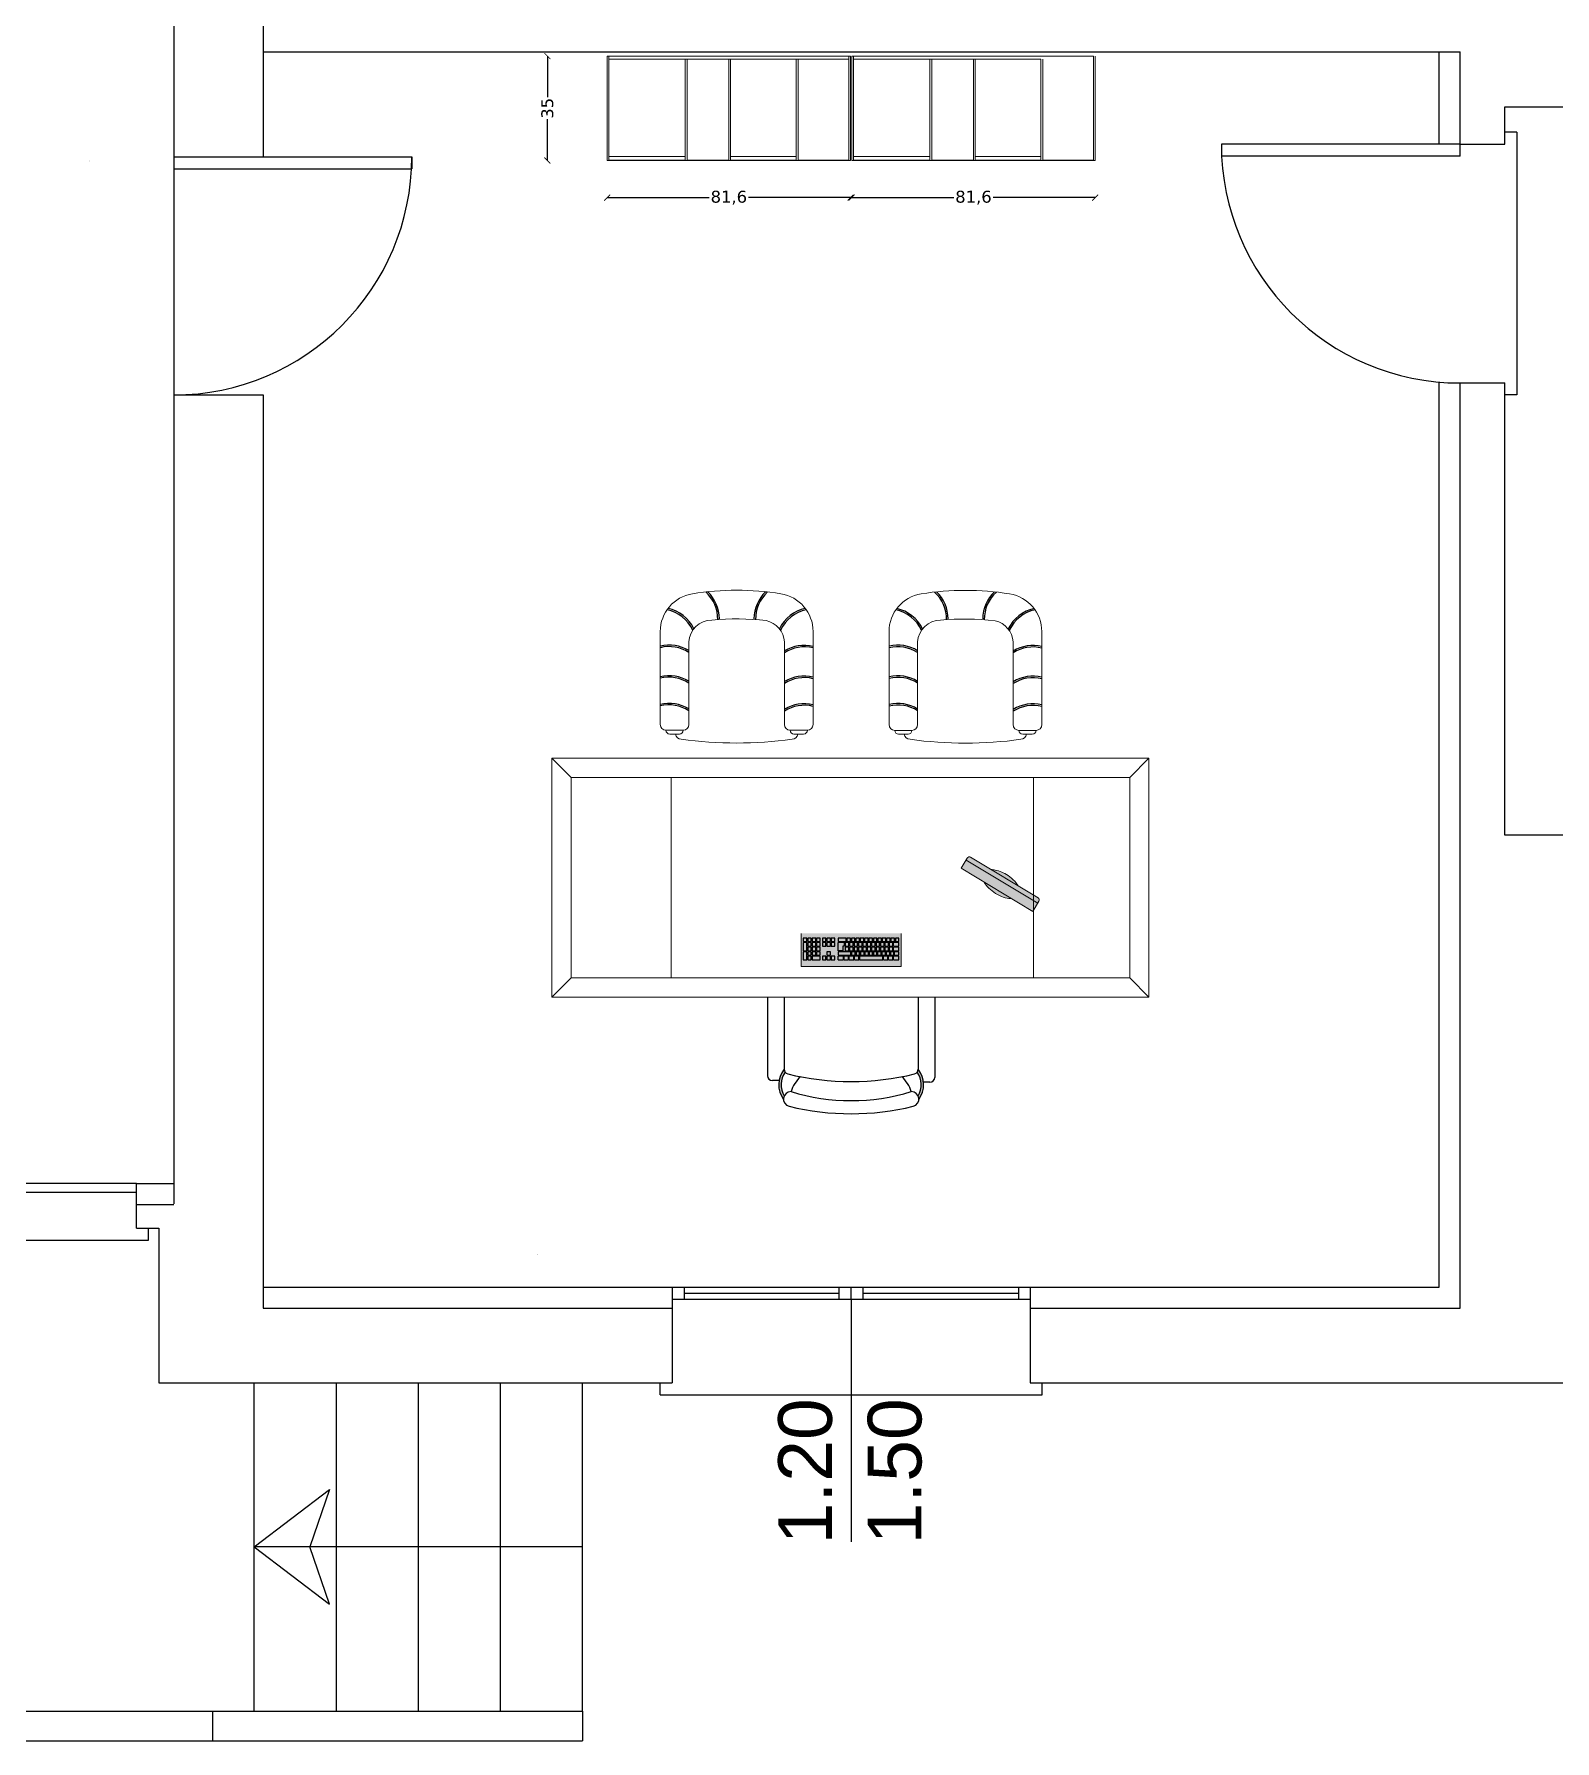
# Model space of a CAD drawing. Header units: centimetres. Extents: x 12341 to 13908, y -2402 to -1040.
# Drawn here: x 12850 to 13360, y -2402 to -1830 of the extents above; entities that cross this region are included whole.
import ezdxf

# ---------------------------------------------------------------- set-up
doc = ezdxf.new("R2010")
doc.units = ezdxf.units.CM
doc.linetypes.add('CONTINUA', pattern=[0])
for name, color, linetype in [('arredi', 2, 'Continuous'), ('linee-bianche', 255, 'Continuous'), ('PROSP', 1, 'Continuous'), ('prosp1', 1, 'Continuous'), ('RETINI', 254, 'Continuous'), ('retino-fuochi', 250, 'Continuous')]:
    doc.layers.add(name, color=color, linetype=linetype)
for name, color, linetype, lineweight in [('Linee-01', 2, 'Continuous', 5), ('Linee-02', 1, 'Continuous', 9), ('Linee-04', 6, 'Continuous', 30), ('Quote', 5, 'Continuous', 5)]:
    doc.layers.add(name, color=color, linetype=linetype, lineweight=lineweight)
doc.styles.get("Standard").update_dxf_attribs({"font": 'verdana.ttf'})
doc.styles.add('stile1', font='arial.ttf')
doc.dimstyles.new('1-25', dxfattribs={"dimtxt": 4, "dimasz": 2, "dimexe": 1.25, "dimexo": 0.625, "dimtad": 0, "dimtxsty": 'Standard', "dimblk": 'ARCHTICK', "dimcen": -2, "dimse1": 1, "dimse2": 1, "dimclrt": 5, "dimadec": 0, "dimazin": 0, "dimtfac": 1, "dimtmove": 0, "dimatfit": 2, "dimfxl": 1, "dimarcsym": 0})
doc.dimstyles.new('INTERNE', dxfattribs={"dimtxt": 0.15, "dimasz": 0.25, "dimexe": 0.1, "dimexo": 0.5, "dimgap": 0.05, "dimtad": 0, "dimrnd": 0.01, "dimzin": 0, "dimdsep": 46, "dimtxsty": 'stile1', "dimblk": 'NONE', "dimcen": 0.09, "dimse1": 1, "dimse2": 1, "dimsd1": 1, "dimsd2": 1, "dimclrd": 1, "dimclrt": 1, "dimadec": 0, "dimazin": 0, "dimtfac": 1, "dimtofl": 0, "dimtmove": 0, "dimatfit": 3, "dimldrblk": 'NONE', "dimfxl": 1, "dimtolj": 1, "dimtzin": 0, "dimarcsym": 0})

# ---------------------------------------------------------------- blocks, each defined once
blk = doc.blocks.new('*D307')
at = {"layer": 'Defpoints', "color": 0, "lineweight": 5, "transparency": 16777216}
for p in [(13308.91, -1835.79), (13328.11, -1835.79), (13328.11, -2256.79)]:
    blk.add_point(p, dxfattribs=at)
at = {"layer": 'Linee-04', "color": 1, "transparency": 16777216, "insert": (13308.91, -2014.11), "char_height": 0.15, "attachment_point": 5, "rotation": 90, "style": 'stile1'}
blk.add_mtext('\\A1;421.00', dxfattribs=at)
blk = doc.blocks.new('_None')
blk = doc.blocks.new('*D284')
at = {"layer": 'Defpoints', "color": 0, "lineweight": 5, "transparency": 16777216}
for p in [(13321.11, -2238.81), (12927.11, -2249.79), (13321.11, -2249.79)]:
    blk.add_point(p, dxfattribs=at)
at = {"layer": 'Linee-04', "color": 1, "transparency": 16777216, "insert": (13019.26, -2238.81), "char_height": 0.15, "attachment_point": 5, "style": 'stile1'}
blk.add_mtext('\\A1;394.00', dxfattribs=at)
blk = doc.blocks.new('*D285')
at = {"layer": 'Defpoints', "color": 0, "lineweight": 5, "transparency": 16777216}
for p in [(12897.11, -1529.79), (12868.77, -2215.04), (12897.11, -2215.04)]:
    blk.add_point(p, dxfattribs=at)
at = {"layer": 'Linee-04', "color": 1, "transparency": 16777216, "insert": (12868.77, -1872.41), "char_height": 0.15, "attachment_point": 5, "rotation": 90, "style": 'stile1'}
blk.add_mtext('\\A1;685.25', dxfattribs=at)
blk = doc.blocks.new('_ArchTick')
at = {"color": 0, "linetype": 'ByBlock', "const_width": 0.15}
blk.add_lwpolyline([(-0.5, -0.5), (0.5, 0.5)], dxfattribs=at)
blk = doc.blocks.new('*D288')
at = {"layer": 'Defpoints', "color": 0, "lineweight": 5, "transparency": 16777216}
for p in [(13042.3, -1837.24), (13022.3, -1872.24), (13042.3, -1872.24)]:
    blk.add_point(p, dxfattribs=at)
at = {"layer": 'Linee-02', "color": 0, "lineweight": -2, "transparency": 16777216}
for p, q in [((13022.3, -1837.24), (13022.3, -1851.03)), ((13022.3, -1872.24), (13022.3, -1858.44))]:
    blk.add_line(p, q, dxfattribs=at)
at = {"layer": 'Linee-02', "color": 0, "lineweight": -2, "transparency": 16777216, "xscale": 2, "yscale": 2, "zscale": 2}
for p, rotation in [((13022.3, -1837.24), 90), ((13022.3, -1872.24), 270)]:
    blk.add_blockref('_ArchTick', p, dxfattribs=dict(at, rotation=rotation))
at = {"layer": 'Linee-02', "color": 5, "lineweight": 5, "transparency": 16777216, "insert": (13022.3, -1854.74), "char_height": 4, "attachment_point": 5, "rotation": 90}
blk.add_mtext('35', dxfattribs=at)
blk = doc.blocks.new('*D289')
at = {"layer": 'Defpoints', "color": 0, "lineweight": 5, "transparency": 16777216}
for p in [(13042.3, -1872.24), (13123.9, -1872.24), (13123.9, -1884.68)]:
    blk.add_point(p, dxfattribs=at)
at = {"layer": 'Linee-02', "color": 0, "lineweight": -2, "transparency": 16777216}
for p, q in [((13042.3, -1884.68), (13076.54, -1884.68)), ((13123.9, -1884.68), (13089.66, -1884.68))]:
    blk.add_line(p, q, dxfattribs=at)
at = {"layer": 'Linee-02', "color": 0, "lineweight": -2, "transparency": 16777216, "xscale": 2, "yscale": 2, "zscale": 2, "rotation": 180}
blk.add_blockref('_ArchTick', (13042.3, -1884.68), dxfattribs=at)
at = {"layer": 'Linee-02', "color": 0, "lineweight": -2, "transparency": 16777216, "xscale": 2, "yscale": 2, "zscale": 2}
blk.add_blockref('_ArchTick', (13123.9, -1884.68), dxfattribs=at)
at = {"layer": 'Linee-02', "color": 5, "lineweight": 5, "transparency": 16777216, "insert": (13083.1, -1884.68), "char_height": 4, "attachment_point": 5}
blk.add_mtext('81,6', dxfattribs=at)
blk = doc.blocks.new('*D290')
at = {"layer": 'Defpoints', "color": 0, "lineweight": 5, "transparency": 16777216}
for p in [(13124.26, -1872.24), (13205.86, -1872.24), (13205.86, -1884.68)]:
    blk.add_point(p, dxfattribs=at)
at = {"layer": 'Linee-02', "color": 0, "lineweight": -2, "transparency": 16777216}
for p, q in [((13124.26, -1884.68), (13158.5, -1884.68)), ((13205.86, -1884.68), (13171.62, -1884.68))]:
    blk.add_line(p, q, dxfattribs=at)
at = {"layer": 'Linee-02', "color": 0, "lineweight": -2, "transparency": 16777216, "xscale": 2, "yscale": 2, "zscale": 2, "rotation": 180}
blk.add_blockref('_ArchTick', (13124.26, -1884.68), dxfattribs=at)
at = {"layer": 'Linee-02', "color": 0, "lineweight": -2, "transparency": 16777216, "xscale": 2, "yscale": 2, "zscale": 2}
blk.add_blockref('_ArchTick', (13205.86, -1884.68), dxfattribs=at)
at = {"layer": 'Linee-02', "color": 5, "lineweight": 5, "transparency": 16777216, "insert": (13165.06, -1884.68), "char_height": 4, "attachment_point": 5}
blk.add_mtext('81,6', dxfattribs=at)

msp = doc.modelspace()

# ---------------------------------------------------------------- hatches: boundary and pattern name
at = {"layer": 'arredi', "true_color": 0x000000}
h = msp.add_hatch(color=18, dxfattribs=at)
h.paths.add_polyline_path([(13146.542, -2185.691, -0.1131968), (13146.77, -2186.787, 0.347995), (13146.48, -2176.764, -0.155015), (13146.187, -2177.687, -0.3000577)])
h.paths.add_polyline_path([(13101.39, -2186.787, -0.1131968), (13101.618, -2185.691, -0.3000577), (13101.973, -2177.687, -0.155015), (13101.68, -2176.764, 0.347995)])
at = {"layer": 'RETINI'}
h = msp.add_hatch(color=256, dxfattribs=at)
h.paths.add_polyline_path([(13186.714, -2119.328, -0.4142136), (13186.986, -2120.426), (13186.573, -2121.111), (13162.588, -2106.664), (13163.001, -2105.979, -0.4142136), (13164.099, -2105.706)])
edge = h.paths.add_edge_path(flags=17)
edge.add_spline(control_points=[(13170.966, -2109.843), (13171.415, -2109.835), (13171.889, -2109.884), (13173.072, -2110.12), (13173.797, -2110.355), (13175.245, -2110.986), (13175.966, -2111.381), (13177.482, -2112.394), (13178.251, -2113.04), (13179.354, -2114.235), (13179.749, -2114.769), (13180.038, -2115.307)], knot_values=[6.9060356, 6.9060356, 6.9060356, 6.9060356, 7.1732489, 7.1732489, 7.5483982, 7.5483982, 7.9235475, 7.9235475, 8.3901528, 8.3901528, 8.7452506, 8.7452506, 8.7452506, 8.7452506], degree=3, periodic=0)
edge.add_line((13180.038, -2115.307), (13170.966, -2109.843))
edge = h.paths.add_edge_path()
edge.add_spline(control_points=[(13177.742, -2119.527), (13177.671, -2119.529), (13177.599, -2119.529), (13176.761, -2119.517), (13175.921, -2119.348), (13174.196, -2118.76), (13173.312, -2118.339), (13171.649, -2117.318), (13170.869, -2116.719), (13169.551, -2115.441), (13169.011, -2114.764), (13168.632, -2114.065), (13168.623, -2114.047), (13168.613, -2114.029)], knot_values=[3.7568133, 3.7568133, 3.7568133, 3.7568133, 3.7993409, 3.7993409, 4.2493454, 4.2493454, 4.69935, 4.69935, 5.1493545, 5.1493545, 5.5993591, 5.5993591, 5.6113521, 5.6113521, 5.6113521, 5.6113521], degree=3, periodic=0)
edge.add_line((13168.613, -2114.029), (13177.742, -2119.527))
msp.add_hatch(color=256, dxfattribs=at).paths.add_polyline_path([(13107.28, -2131.244), (13107.28, -2142.288), (13140.88, -2142.288), (13140.88, -2131.244)])
at = {"layer": 'retino-fuochi'}
msp.add_hatch(color=256, dxfattribs=at).paths.add_polyline_path([(13162.588, -2106.664), (13160.937, -2109.405), (13184.922, -2123.852), (13186.573, -2121.111)])

# ---------------------------------------------------------------- linework, layer by layer
at = {"layer": 'Linee-01'}
for p, q in [((13023.81, -2072.548), (13030.21, -2078.948)), ((13223.81, -2072.548), (13217.41, -2078.948)), ((13063.81, -2078.948), (13063.81, -2146.148)), ((13185.132, -2078.948), (13185.132, -2146.148)), ((13160.937, -2109.405), (13163.001, -2105.979)), ((13184.922, -2123.852), (13160.937, -2109.405)), ((13186.573, -2121.111), (13162.588, -2106.664)), ((13164.099, -2105.706), (13186.714, -2119.328)), ((13186.986, -2120.426), (13184.922, -2123.852)), ((13107.28, -2131.244), (13107.28, -2142.288)), ((13140.88, -2142.288), (13140.88, -2131.244)), ((13107.28, -2142.288), (13140.88, -2142.288)), ((13030.21, -2146.148), (13023.81, -2152.548)), ((13217.41, -2146.148), (13223.81, -2152.548))]:
    msp.add_line(p, q, dxfattribs=at)
for points in [[(13023.81, -2152.548), (13223.81, -2152.548), (13223.81, -2072.548), (13023.81, -2072.548)], [(13030.21, -2078.948), (13030.21, -2146.148), (13217.41, -2146.148), (13217.41, -2078.948)]]:
    msp.add_lwpolyline(points, close=True, dxfattribs=at)
for centre, start, end in [((13163.686, -2106.392), 58.93798, 148.93798), ((13186.301, -2120.013), 328.93798, 58.93798)]:
    msp.add_arc(centre, 0.8, start, end, dxfattribs=at)
for points, knots in [([(13170.966, -2109.843), (13171.415, -2109.835), (13171.889, -2109.884), (13173.072, -2110.12), (13173.797, -2110.355), (13175.245, -2110.986), (13175.966, -2111.381), (13177.482, -2112.394), (13178.251, -2113.04), (13179.354, -2114.235), (13179.749, -2114.769), (13180.038, -2115.307)], [6.9060356, 6.9060356, 6.9060356, 6.9060356, 7.1732489, 7.1732489, 7.5483982, 7.5483982, 7.9235475, 7.9235475, 8.3901528, 8.3901528, 8.7452506, 8.7452506, 8.7452506, 8.7452506]), ([(13177.742, -2119.527), (13177.671, -2119.529), (13177.599, -2119.529), (13176.761, -2119.517), (13175.921, -2119.348), (13174.196, -2118.76), (13173.312, -2118.339), (13171.649, -2117.318), (13170.869, -2116.719), (13169.551, -2115.441), (13169.011, -2114.764), (13168.632, -2114.065), (13168.623, -2114.047), (13168.613, -2114.029)], [3.7568133, 3.7568133, 3.7568133, 3.7568133, 3.7993409, 3.7993409, 4.2493454, 4.2493454, 4.69935, 4.69935, 5.1493545, 5.1493545, 5.5993591, 5.5993591, 5.6113521, 5.6113521, 5.6113521, 5.6113521])]:
    msp.add_open_spline(points, degree=3, knots=knots, dxfattribs=at)
at = {"layer": 'Linee-02', "lineweight": 5}
for p, q in [((12927.108, -1835.785), (13321.108, -1835.785)), ((13042.301, -1872.235), (13042.301, -1837.235)), ((13042.901, -1837.235), (13042.301, -1837.235)), ((13042.901, -1837.235), (13123.301, -1837.235)), ((13042.901, -1872.235), (13042.901, -1837.235)), ((13042.901, -1838.235), (13068.501, -1838.235)), ((13068.501, -1838.235), (13068.501, -1872.235)), ((13068.501, -1838.235), (13069.101, -1838.235)), ((13069.101, -1838.235), (13083.101, -1838.235)), ((13069.101, -1838.235), (13069.101, -1872.235)), ((13083.101, -1838.235), (13083.101, -1872.235)), ((13083.101, -1838.235), (13083.701, -1838.235)), ((13083.701, -1838.235), (13105.701, -1838.235)), ((13083.701, -1838.235), (13083.701, -1872.235)), ((13105.701, -1838.235), (13105.701, -1872.235)), ((13105.701, -1838.235), (13106.301, -1838.235)), ((13106.301, -1838.235), (13123.301, -1838.235)), ((13106.301, -1838.235), (13106.301, -1872.235)), ((13123.301, -1837.235), (13123.901, -1837.235)), ((13123.301, -1872.235), (13123.301, -1837.235)), ((13123.901, -1872.235), (13123.901, -1837.235)), ((13124.263, -1872.235), (13124.263, -1837.235)), ((13124.863, -1837.235), (13124.263, -1837.235)), ((13124.863, -1837.235), (13205.263, -1837.235)), ((13124.863, -1872.235), (13124.863, -1837.235)), ((13124.863, -1838.235), (13150.463, -1838.235)), ((13150.463, -1838.235), (13150.463, -1872.235)), ((13150.463, -1838.235), (13151.063, -1838.235)), ((13150.819, -1838.235), (13151.419, -1838.235)), ((13151.063, -1838.235), (13165.063, -1838.235)), ((13151.063, -1838.235), (13151.063, -1872.235)), ((13151.419, -1838.235), (13168.419, -1838.235)), ((13165.063, -1838.235), (13165.063, -1872.235)), ((13165.063, -1838.235), (13165.663, -1838.235)), ((13165.663, -1838.235), (13187.663, -1838.235)), ((13165.663, -1838.235), (13165.663, -1872.235)), ((13168.419, -1837.235), (13169.019, -1837.235)), ((13187.663, -1838.235), (13187.663, -1872.235)), ((13188.263, -1838.235), (13188.263, -1872.235)), ((13205.263, -1872.235), (13205.263, -1837.235)), ((13205.863, -1872.235), (13205.863, -1837.235)), ((13042.301, -1872.235), (13042.901, -1872.235)), ((13042.901, -1870.935), (13068.501, -1870.935)), ((13042.901, -1872.135), (13068.501, -1872.135)), ((13042.901, -1872.235), (13068.501, -1872.235)), ((13068.501, -1872.235), (13069.101, -1872.235)), ((13069.101, -1872.135), (13083.101, -1872.135)), ((13069.101, -1872.235), (13083.101, -1872.235)), ((13083.101, -1872.235), (13083.701, -1872.235)), ((13083.701, -1870.935), (13105.701, -1870.935)), ((13083.701, -1872.135), (13105.701, -1872.135)), ((13083.701, -1872.235), (13105.701, -1872.235)), ((13105.701, -1872.235), (13106.301, -1872.235)), ((13106.301, -1872.135), (13123.301, -1872.135)), ((13106.301, -1872.235), (13123.301, -1872.235)), ((13123.301, -1872.235), (13123.901, -1872.235)), ((13124.263, -1872.235), (13124.863, -1872.235)), ((13124.863, -1870.935), (13150.463, -1870.935)), ((13124.863, -1872.135), (13150.463, -1872.135)), ((13124.863, -1872.235), (13150.463, -1872.235)), ((13150.463, -1872.235), (13151.063, -1872.235)), ((13151.063, -1872.135), (13165.063, -1872.135)), ((13151.063, -1872.235), (13165.063, -1872.235)), ((13165.063, -1872.235), (13165.663, -1872.235)), ((13165.663, -1870.935), (13187.663, -1870.935)), ((13165.663, -1872.135), (13187.663, -1872.135)), ((13165.663, -1872.235), (13187.663, -1872.235)), ((13187.663, -1872.235), (13188.263, -1872.235)), ((13188.263, -1872.135), (13205.263, -1872.135)), ((13188.263, -1872.235), (13205.263, -1872.235)), ((13205.263, -1872.235), (13205.863, -1872.235))]:
    msp.add_line(p, q, dxfattribs=at)
at = {"layer": 'Linee-02'}
for p, q in [((13060.118, -2030.057), (13060.118, -2061.235)), ((13111.318, -2061.235), (13111.318, -2030.057)), ((13136.761, -2030.088), (13136.761, -2061.266)), ((13187.961, -2061.266), (13187.961, -2030.088)), ((13069.718, -2033.519), (13069.718, -2061.235)), ((13101.718, -2061.235), (13101.718, -2033.519)), ((13146.361, -2033.55), (13146.361, -2061.266)), ((13178.361, -2061.266), (13178.361, -2033.55)), ((13067.798, -2063.155), (13062.038, -2063.155)), ((13062.038, -2063.155), (13062.038, -2063.155)), ((13066.518, -2064.435), (13063.318, -2064.435)), ((13067.798, -2063.155), (13067.798, -2063.155)), ((13103.638, -2063.155), (13109.398, -2063.155)), ((13103.638, -2063.155), (13103.638, -2063.155)), ((13104.918, -2064.435), (13108.118, -2064.435)), ((13109.398, -2063.155), (13109.398, -2063.155)), ((13144.441, -2063.186), (13138.681, -2063.186)), ((13138.681, -2063.186), (13138.681, -2063.186)), ((13143.161, -2064.466), (13139.961, -2064.466)), ((13144.441, -2063.186), (13144.441, -2063.186)), ((13180.281, -2063.186), (13186.041, -2063.186)), ((13180.281, -2063.186), (13180.281, -2063.186)), ((13181.561, -2064.466), (13184.761, -2064.466)), ((13186.041, -2063.186), (13186.041, -2063.186))]:
    msp.add_line(p, q, dxfattribs=at)
for centre, radius, start, end in [((13072.918, -2030.057), 12.8, 99.09789, 180), ((13085.718, -2109.989), 93.75, 80.90211, 99.09789), ((13098.518, -2030.057), 12.8, 0, 80.90211), ((13149.561, -2030.088), 12.8, 99.09789, 180), ((13162.361, -2110.02), 93.75, 80.90211, 99.09789), ((13175.161, -2030.088), 12.8, 0, 80.90211), ((13077.335, -2033.872), 7.625, 89.82884, 177.34416), ((13085.674, -2110.74), 84.902, 83.25201, 95.62123), ((13093.924, -2034.045), 7.812, 3.86688, 77.23555), ((13153.978, -2033.903), 7.625, 89.82884, 177.34416), ((13162.317, -2110.772), 84.902, 83.25201, 95.62123), ((13170.567, -2034.077), 7.812, 3.86688, 77.23555), ((13062.038, -2061.235), 1.92, 180, 270), ((13063.318, -2063.155), 1.28, 180, 270), ((13067.158, -2064.239), 1.92, 185.86474, 270), ((13066.518, -2063.155), 1.28, 270, 0), ((13067.798, -2061.235), 1.92, 270, 0), ((13103.638, -2061.235), 1.92, 180, 270), ((13104.918, -2063.155), 1.28, 180, 270), ((13104.278, -2064.239), 1.92, 270, 354.13526), ((13108.118, -2063.155), 1.28, 270, 0), ((13109.398, -2061.235), 1.92, 270, 0), ((13138.681, -2061.266), 1.92, 180, 270), ((13139.961, -2063.186), 1.28, 180, 270), ((13143.801, -2064.27), 1.92, 185.86474, 270), ((13143.161, -2063.186), 1.28, 270, 0), ((13144.441, -2061.266), 1.92, 270, 0), ((13180.281, -2061.266), 1.92, 180, 270), ((13181.561, -2063.186), 1.28, 180, 270), ((13180.921, -2064.27), 1.92, 270, 354.13526), ((13184.761, -2063.186), 1.28, 270, 0), ((13186.041, -2061.266), 1.92, 270, 0), ((13085.718, -1932.239), 135.2, 262.10963, 277.89037), ((13162.361, -1932.27), 135.2, 262.10963, 277.89037)]:
    msp.add_arc(centre, radius, start, end, dxfattribs=at)
at = {"layer": 'Linee-04'}
for p, q in [((12897.108, -1628.785), (12897.108, -1871.037)), ((12927.108, -1628.785), (12927.108, -1871.037)), ((12927.108, -1835.785), (13328.108, -1835.785)), ((13321.108, -1866.785), (13321.108, -1835.785)), ((13328.108, -1866.785), (13328.108, -1835.785)), ((13343.108, -1866.785), (13343.108, -1854.285)), ((13343.108, -1854.285), (13365.108, -1854.285)), ((13328.108, -1866.785), (13343.108, -1866.785)), ((12897.108, -1871.037), (12927.108, -1871.037)), ((13321.108, -2249.785), (13321.108, -1946.785)), ((13328.108, -2256.785), (13328.108, -1946.785)), ((13328.108, -1946.785), (13343.108, -1946.785)), ((13343.108, -2098.285), (13343.108, -1946.785)), ((12897.108, -1950.785), (12897.108, -2221.785)), ((12897.108, -1950.785), (12927.108, -1950.785)), ((12927.108, -1950.785), (12927.108, -2256.785)), ((13698.108, -2098.285), (13343.108, -2098.285)), ((12884.608, -2215.037), (12897.108, -2215.037)), ((12884.608, -2230.037), (12884.608, -2215.037)), ((12884.608, -2222.037), (12897.108, -2222.037)), ((12884.608, -2230.037), (12892.108, -2230.037)), ((12892.108, -2230.037), (12892.108, -2281.785)), ((12927.108, -2249.785), (13064.108, -2249.785)), ((13064.108, -2249.785), (13064.108, -2281.785)), ((13184.108, -2249.785), (13321.108, -2249.785)), ((13184.108, -2249.785), (13184.108, -2281.785)), ((12927.108, -2256.785), (13064.108, -2256.785)), ((13184.108, -2256.785), (13328.108, -2256.785)), ((12892.108, -2281.785), (13064.108, -2281.785)), ((13184.108, -2281.785), (13374.108, -2281.785))]:
    msp.add_line(p, q, dxfattribs=at)
at = {"layer": 'linee-bianche'}
for p, q in [((13096.08, -2152.548), (13096.08, -2178.93)), ((13101.68, -2152.548), (13101.68, -2176.764)), ((13146.48, -2152.548), (13146.48, -2176.764)), ((13152.08, -2152.548), (13152.08, -2179.465)), ((13099.874, -2180.53), (13097.68, -2180.53)), ((13150.48, -2181.065), (13148.298, -2181.065))]:
    msp.add_line(p, q, dxfattribs=at)
for centre, radius, start, end in [((13107.864, -2181.958), 8.076, 139.96917, 217.18813), ((13107.864, -2181.958), 7.276, 144.05431, 210.86342), ((13103.28, -2176.764), 1.6, 180, 253.0355), ((13124.08, -2091.793), 89.077, 256.18741, 283.81259), ((13144.88, -2176.764), 1.6, 286.9645, 0), ((13140.296, -2181.958), 7.276, 329.13658, 35.94569), ((13140.296, -2181.958), 8.076, 322.81187, 40.03083), ((13097.68, -2178.93), 1.6, 180, 270), ((13103.894, -2186.736), 2.504, 89.31876, 255.68265), ((13115.04, -2187.79), 11.672, 132.87646, 162.25067), ((13124.08, -2118.592), 68.665, 252.92972, 287.07028), ((13133.12, -2187.79), 11.672, 17.74933, 47.12354), ((13144.266, -2186.736), 2.504, 284.31735, 90.68124), ((13150.48, -2179.465), 1.6, 270, 0), ((13124.08, -2103.153), 88.49, 256.40161, 283.59839)]:
    msp.add_arc(centre, radius, start, end, dxfattribs=at)
at = {"layer": 'PROSP'}
for p, q in [((13347.108, -1862.785), (13343.108, -1862.785)), ((13347.108, -1862.785), (13347.108, -1950.785)), ((13328.108, -1866.785), (13248.108, -1866.785)), ((13248.108, -1866.785), (13248.108, -1870.785)), ((13328.108, -1870.785), (13328.108, -1866.785)), ((12897.108, -1871.037), (12976.856, -1871.037)), ((12897.108, -1871.037), (12897.108, -1950.785)), ((12897.108, -1875.037), (12976.856, -1875.037)), ((12976.856, -1871.037), (12976.856, -1875.037)), ((13328.108, -1870.785), (13248.108, -1870.785)), ((13347.108, -1950.785), (13343.108, -1950.785)), ((12888.608, -2234.037), (12888.608, -2230.037)), ((13064.108, -2249.785), (13184.108, -2249.785)), ((13068.108, -2249.785), (13068.108, -2253.785)), ((13068.108, -2251.785), (13120.108, -2251.785)), ((13120.108, -2253.785), (13120.108, -2249.785)), ((13124.108, -2253.785), (13124.108, -2249.785)), ((13128.108, -2253.785), (13128.108, -2249.785)), ((13128.108, -2251.785), (13180.108, -2251.785)), ((13180.108, -2249.785), (13180.108, -2253.785)), ((13064.108, -2253.785), (13184.108, -2253.785)), ((13060.108, -2285.785), (13060.108, -2281.785)), ((13188.108, -2285.785), (13188.108, -2281.785)), ((13060.108, -2285.785), (13188.108, -2285.785))]:
    msp.add_line(p, q, dxfattribs=at)
for centre, radius, start, end in [((13328.108, -1866.785), 80, 180, 270), ((12897.108, -1871.037), 79.749, 270, 0)]:
    msp.add_arc(centre, radius, start, end, dxfattribs=at)
at = {"layer": 'prosp1', "linetype": 'CONTINUA', "ltscale": 2}
for p, q in [((12884.608, -2215.037), (12789.608, -2215.037)), ((12884.608, -2218.037), (12789.608, -2218.037)), ((12785.608, -2234.037), (12888.608, -2234.037)), ((13124.108, -2253.785), (13124.108, -2335.105)), ((12924.108, -2391.785), (12924.108, -2281.785)), ((12951.608, -2391.785), (12951.608, -2281.785)), ((12979.108, -2391.785), (12979.108, -2281.785)), ((13006.608, -2391.785), (13006.608, -2281.785)), ((13034.108, -2391.785), (13034.108, -2281.785)), ((12924.108, -2336.785), (12949.291, -2317.597)), ((12949.291, -2317.597), (12942.649, -2336.785)), ((13034.108, -2336.785), (12924.108, -2336.785)), ((12924.108, -2336.785), (12949.291, -2355.974)), ((12949.291, -2355.974), (12942.649, -2336.785)), ((12473.108, -2391.785), (13034.108, -2391.785)), ((12910.108, -2391.785), (12910.108, -2401.785)), ((13034.108, -2391.785), (13034.108, -2401.785)), ((12463.108, -2401.785), (13034.108, -2401.785))]:
    msp.add_line(p, q, dxfattribs=at)
at = {"layer": 'RETINI'}
for centre, radius, start, end in [((13067.227, -2025.862), 12.162, 359.01323, 48.0752), ((13067.133, -2025.949), 12.802, 0.75876, 45.99528), ((13104.303, -2025.949), 12.802, 134.00472, 179.24124), ((13104.209, -2025.862), 12.162, 131.9248, 180.98677), ((13143.87, -2025.894), 12.162, 359.01323, 48.0752), ((13143.776, -2025.981), 12.802, 0.75876, 45.99528), ((13180.947, -2025.981), 12.802, 134.00472, 179.24124), ((13180.853, -2025.894), 12.162, 131.9248, 180.98677), ((13059.955, -2034.702), 12.162, 24.69358, 78.47626), ((13059.908, -2034.821), 12.802, 26.4391, 77.34068), ((13111.528, -2034.821), 12.802, 102.65932, 153.5609), ((13111.481, -2034.702), 12.162, 101.52374, 155.30642), ((13136.598, -2034.733), 12.162, 24.69358, 78.47626), ((13136.551, -2034.852), 12.802, 26.4391, 77.34068), ((13188.171, -2034.852), 12.802, 102.65932, 153.5609), ((13188.125, -2034.733), 12.162, 101.52374, 155.30642), ((13063.068, -2047.413), 12.802, 58.70623, 103.32339), ((13063.068, -2047.285), 12.162, 56.85501, 104.03849), ((13108.368, -2047.502), 12.802, 76.67661, 121.29377), ((13108.368, -2047.374), 12.162, 75.96151, 123.14499), ((13139.712, -2047.444), 12.802, 58.70623, 103.32339), ((13139.712, -2047.316), 12.162, 56.85501, 104.03849), ((13185.011, -2047.533), 12.802, 76.67661, 121.29377), ((13185.011, -2047.405), 12.162, 75.96151, 123.14499), ((13063.068, -2057.669), 12.802, 58.70623, 103.32339), ((13063.068, -2057.541), 12.162, 56.85501, 104.03849), ((13108.368, -2057.795), 12.802, 76.67661, 121.29377), ((13108.368, -2057.667), 12.162, 75.96151, 123.14499), ((13139.712, -2057.7), 12.802, 58.70623, 103.32339), ((13139.712, -2057.572), 12.162, 56.85501, 104.03849), ((13185.011, -2057.826), 12.802, 76.67661, 121.29377), ((13185.011, -2057.698), 12.162, 75.96151, 123.14499), ((13063.068, -2066.937), 12.802, 58.70623, 103.32339), ((13063.068, -2066.809), 12.162, 56.85501, 104.03849), ((13108.368, -2067.07), 12.802, 76.67661, 121.29377), ((13108.368, -2066.942), 12.162, 75.96151, 123.14499), ((13139.712, -2066.969), 12.802, 58.70623, 103.32339), ((13139.712, -2066.841), 12.162, 56.85501, 104.03849), ((13185.011, -2067.101), 12.802, 76.67661, 121.29377), ((13185.011, -2066.973), 12.162, 75.96151, 123.14499)]:
    msp.add_arc(centre, radius, start, end, dxfattribs=at)
at = {"layer": 'retino-fuochi'}
for p, q in [((13109.251, -2132.762), (13108.051, -2132.762)), ((13108.051, -2132.762), (13108.051, -2133.962)), ((13109.251, -2133.962), (13109.251, -2132.762)), ((13110.726, -2132.762), (13109.526, -2132.762)), ((13109.526, -2132.762), (13109.526, -2133.962)), ((13110.726, -2133.962), (13110.726, -2132.762)), ((13112.201, -2132.762), (13111.001, -2132.762)), ((13111.001, -2132.762), (13111.001, -2133.962)), ((13112.201, -2133.962), (13112.201, -2132.762)), ((13113.676, -2132.762), (13112.476, -2132.762)), ((13112.476, -2132.762), (13112.476, -2133.962)), ((13113.676, -2133.962), (13113.676, -2132.762)), ((13115.626, -2132.762), (13114.426, -2132.762)), ((13114.426, -2132.762), (13114.426, -2133.962)), ((13115.626, -2133.962), (13115.626, -2132.762)), ((13117.101, -2132.762), (13115.901, -2132.762)), ((13115.901, -2132.762), (13115.901, -2133.962)), ((13117.101, -2133.962), (13117.101, -2132.762)), ((13118.576, -2132.762), (13117.376, -2132.762)), ((13117.376, -2132.762), (13117.376, -2133.962)), ((13118.576, -2133.962), (13118.576, -2132.762)), ((13122.403, -2132.762), (13119.728, -2132.762)), ((13119.728, -2132.762), (13119.728, -2133.962)), ((13122.403, -2133.962), (13122.403, -2132.762)), ((13123.874, -2132.762), (13122.674, -2132.762)), ((13122.674, -2132.762), (13122.674, -2133.962)), ((13123.874, -2133.962), (13123.874, -2132.762)), ((13125.349, -2132.762), (13124.149, -2132.762)), ((13124.149, -2132.762), (13124.149, -2133.962)), ((13125.349, -2133.962), (13125.349, -2132.762)), ((13126.821, -2132.762), (13125.621, -2132.762)), ((13125.621, -2132.762), (13125.621, -2133.962)), ((13126.821, -2133.962), (13126.821, -2132.762)), ((13128.296, -2132.762), (13127.096, -2132.762)), ((13127.096, -2132.762), (13127.096, -2133.962)), ((13128.296, -2133.962), (13128.296, -2132.762)), ((13129.771, -2132.762), (13128.571, -2132.762)), ((13128.571, -2132.762), (13128.571, -2133.962)), ((13129.771, -2133.962), (13129.771, -2132.762)), ((13131.242, -2132.762), (13130.042, -2132.762)), ((13130.042, -2132.762), (13130.042, -2133.962)), ((13131.242, -2133.962), (13131.242, -2132.762)), ((13132.717, -2132.762), (13131.517, -2132.762)), ((13131.517, -2132.762), (13131.517, -2133.962)), ((13132.717, -2133.962), (13132.717, -2132.762)), ((13134.189, -2132.762), (13132.989, -2132.762)), ((13132.989, -2132.762), (13132.989, -2133.962)), ((13134.189, -2133.962), (13134.189, -2132.762)), ((13135.664, -2132.762), (13134.464, -2132.762)), ((13134.464, -2132.762), (13134.464, -2133.962)), ((13135.664, -2133.962), (13135.664, -2132.762)), ((13137.136, -2132.762), (13135.936, -2132.762)), ((13135.936, -2132.762), (13135.936, -2133.962)), ((13137.136, -2133.962), (13137.136, -2132.762)), ((13138.61, -2132.762), (13137.41, -2132.762)), ((13137.41, -2132.762), (13137.41, -2133.962)), ((13138.61, -2133.962), (13138.61, -2132.762)), ((13140.082, -2132.762), (13138.882, -2132.762)), ((13138.882, -2132.762), (13138.882, -2133.962)), ((13140.082, -2133.962), (13140.082, -2132.762)), ((13108.051, -2133.962), (13109.251, -2133.962)), ((13109.251, -2134.276), (13108.051, -2134.276)), ((13108.051, -2134.276), (13108.051, -2137.031)), ((13108.051, -2137.031), (13109.251, -2137.031)), ((13109.251, -2137.346), (13108.051, -2137.346)), ((13108.051, -2137.346), (13108.051, -2140.06)), ((13109.251, -2137.031), (13109.251, -2134.276)), ((13109.251, -2140.06), (13109.251, -2137.346)), ((13109.526, -2133.962), (13110.726, -2133.962)), ((13110.726, -2134.276), (13109.526, -2134.276)), ((13109.526, -2134.276), (13109.526, -2135.476)), ((13109.526, -2135.476), (13110.726, -2135.476)), ((13110.726, -2135.831), (13109.526, -2135.831)), ((13109.526, -2135.831), (13109.526, -2137.031)), ((13109.526, -2137.031), (13110.726, -2137.031)), ((13110.726, -2137.346), (13109.526, -2137.346)), ((13109.526, -2137.346), (13109.526, -2138.546)), ((13109.526, -2138.546), (13110.726, -2138.546)), ((13110.726, -2138.86), (13109.526, -2138.86)), ((13109.526, -2138.86), (13109.526, -2140.06)), ((13110.726, -2135.476), (13110.726, -2134.276)), ((13110.726, -2137.031), (13110.726, -2135.831)), ((13110.726, -2138.546), (13110.726, -2137.346)), ((13110.726, -2140.06), (13110.726, -2138.86)), ((13111.001, -2133.962), (13112.201, -2133.962)), ((13112.201, -2134.276), (13111.001, -2134.276)), ((13111.001, -2134.276), (13111.001, -2135.476)), ((13111.001, -2135.476), (13112.201, -2135.476)), ((13112.201, -2135.831), (13111.001, -2135.831)), ((13111.001, -2135.831), (13111.001, -2137.031)), ((13111.001, -2137.031), (13112.201, -2137.031)), ((13112.201, -2137.346), (13111.001, -2137.346)), ((13111.001, -2137.346), (13111.001, -2138.546)), ((13111.001, -2138.546), (13112.201, -2138.546)), ((13113.676, -2138.86), (13111.001, -2138.86)), ((13111.001, -2138.86), (13111.001, -2140.06)), ((13112.201, -2135.476), (13112.201, -2134.276)), ((13112.201, -2137.031), (13112.201, -2135.831)), ((13112.201, -2138.546), (13112.201, -2137.346)), ((13112.476, -2133.962), (13113.676, -2133.962)), ((13113.676, -2134.276), (13112.476, -2134.276)), ((13112.476, -2134.276), (13112.476, -2135.476)), ((13112.476, -2135.476), (13113.676, -2135.476)), ((13113.676, -2135.831), (13112.476, -2135.831)), ((13112.476, -2135.831), (13112.476, -2137.031)), ((13112.476, -2137.031), (13113.676, -2137.031)), ((13113.676, -2137.346), (13112.476, -2137.346)), ((13112.476, -2137.346), (13112.476, -2138.546)), ((13112.476, -2138.546), (13113.676, -2138.546)), ((13113.676, -2135.476), (13113.676, -2134.276)), ((13113.676, -2137.031), (13113.676, -2135.831)), ((13113.676, -2138.546), (13113.676, -2137.346)), ((13113.676, -2140.06), (13113.676, -2138.86)), ((13114.426, -2133.962), (13115.626, -2133.962)), ((13115.626, -2134.276), (13114.426, -2134.276)), ((13114.426, -2134.276), (13114.426, -2135.476)), ((13114.426, -2135.476), (13115.626, -2135.476)), ((13115.626, -2138.86), (13114.426, -2138.86)), ((13114.426, -2138.86), (13114.426, -2140.06)), ((13115.626, -2135.476), (13115.626, -2134.276)), ((13115.626, -2140.06), (13115.626, -2138.86)), ((13115.901, -2133.962), (13117.101, -2133.962)), ((13117.101, -2134.276), (13115.901, -2134.276)), ((13115.901, -2134.276), (13115.901, -2135.476)), ((13115.901, -2135.476), (13117.101, -2135.476)), ((13117.101, -2137.346), (13115.901, -2137.346)), ((13115.901, -2137.346), (13115.901, -2138.546)), ((13115.901, -2138.546), (13117.101, -2138.546)), ((13117.101, -2138.86), (13115.901, -2138.86)), ((13115.901, -2138.86), (13115.901, -2140.06)), ((13117.101, -2135.476), (13117.101, -2134.276)), ((13117.101, -2138.546), (13117.101, -2137.346)), ((13117.101, -2140.06), (13117.101, -2138.86)), ((13117.376, -2133.962), (13118.576, -2133.962)), ((13118.576, -2134.276), (13117.376, -2134.276)), ((13117.376, -2134.276), (13117.376, -2135.476)), ((13117.376, -2135.476), (13118.576, -2135.476)), ((13118.576, -2138.86), (13117.376, -2138.86)), ((13117.376, -2138.86), (13117.376, -2140.06)), ((13118.576, -2135.476), (13118.576, -2134.276)), ((13118.576, -2140.06), (13118.576, -2138.86)), ((13119.728, -2133.962), (13122.403, -2133.962)), ((13121.832, -2134.276), (13119.728, -2134.276)), ((13119.728, -2137.031), (13119.728, -2134.276)), ((13121.329, -2137.031), (13119.728, -2137.031)), ((13123.976, -2137.346), (13119.728, -2137.346)), ((13119.728, -2137.346), (13119.728, -2138.546)), ((13119.728, -2138.546), (13123.976, -2138.546)), ((13121.504, -2138.86), (13119.728, -2138.86)), ((13119.728, -2140.06), (13119.728, -2138.86)), ((13121.832, -2135.476), (13121.329, -2135.476)), ((13121.329, -2135.476), (13121.329, -2137.031)), ((13121.504, -2140.06), (13121.504, -2138.86)), ((13123.213, -2138.86), (13121.741, -2138.86)), ((13121.741, -2140.06), (13121.741, -2138.86)), ((13121.832, -2135.476), (13121.832, -2134.276)), ((13123.304, -2134.276), (13122.104, -2134.276)), ((13122.104, -2134.276), (13122.104, -2135.476)), ((13122.104, -2135.476), (13123.304, -2135.476)), ((13123.304, -2135.831), (13122.104, -2135.831)), ((13122.104, -2135.831), (13122.104, -2137.031)), ((13122.104, -2137.031), (13123.304, -2137.031)), ((13122.674, -2133.962), (13123.874, -2133.962)), ((13123.213, -2140.06), (13123.213, -2138.86)), ((13123.304, -2135.476), (13123.304, -2134.276)), ((13123.304, -2137.031), (13123.304, -2135.831)), ((13124.921, -2138.86), (13123.449, -2138.86)), ((13123.449, -2140.06), (13123.449, -2138.86)), ((13124.776, -2134.276), (13123.576, -2134.276)), ((13123.576, -2134.276), (13123.576, -2135.476)), ((13123.576, -2135.476), (13124.776, -2135.476)), ((13124.776, -2135.831), (13123.576, -2135.831)), ((13123.576, -2135.831), (13123.576, -2137.031)), ((13123.576, -2137.031), (13124.776, -2137.031)), ((13123.976, -2138.546), (13123.976, -2137.346)), ((13124.149, -2133.962), (13125.349, -2133.962)), ((13125.448, -2137.346), (13124.248, -2137.346)), ((13124.248, -2137.346), (13124.248, -2138.546)), ((13124.248, -2138.546), (13125.448, -2138.546)), ((13124.776, -2135.476), (13124.776, -2134.276)), ((13124.776, -2137.031), (13124.776, -2135.831)), ((13124.921, -2140.06), (13124.921, -2138.86)), ((13126.251, -2134.276), (13125.051, -2134.276)), ((13125.051, -2134.276), (13125.051, -2135.476)), ((13125.051, -2135.476), (13126.251, -2135.476)), ((13126.251, -2135.831), (13125.051, -2135.831)), ((13125.051, -2135.831), (13125.051, -2137.031)), ((13125.051, -2137.031), (13126.251, -2137.031)), ((13126.63, -2138.86), (13125.158, -2138.86)), ((13125.158, -2140.06), (13125.158, -2138.86)), ((13125.448, -2138.546), (13125.448, -2137.346)), ((13125.621, -2133.962), (13126.821, -2133.962)), ((13126.92, -2137.346), (13125.72, -2137.346)), ((13125.72, -2137.346), (13125.72, -2138.546)), ((13125.72, -2138.546), (13126.92, -2138.546)), ((13126.251, -2135.476), (13126.251, -2134.276)), ((13126.251, -2137.031), (13126.251, -2135.831)), ((13127.722, -2134.276), (13126.522, -2134.276)), ((13126.522, -2134.276), (13126.522, -2135.476)), ((13126.522, -2135.476), (13127.722, -2135.476)), ((13127.722, -2135.831), (13126.522, -2135.831)), ((13126.522, -2135.831), (13126.522, -2137.031)), ((13126.522, -2137.031), (13127.722, -2137.031)), ((13126.63, -2140.06), (13126.63, -2138.86)), ((13134.65, -2138.86), (13126.905, -2138.86)), ((13126.905, -2138.86), (13126.905, -2140.06)), ((13126.92, -2138.546), (13126.92, -2137.346)), ((13127.096, -2133.962), (13128.296, -2133.962)), ((13128.395, -2137.346), (13127.195, -2137.346)), ((13127.195, -2137.346), (13127.195, -2138.546)), ((13127.195, -2138.546), (13128.395, -2138.546)), ((13127.722, -2135.476), (13127.722, -2134.276)), ((13127.722, -2137.031), (13127.722, -2135.831)), ((13129.194, -2134.276), (13127.994, -2134.276)), ((13127.994, -2134.276), (13127.994, -2135.476)), ((13127.994, -2135.476), (13129.194, -2135.476)), ((13129.194, -2135.831), (13127.994, -2135.831)), ((13127.994, -2135.831), (13127.994, -2137.031)), ((13127.994, -2137.031), (13129.194, -2137.031)), ((13128.395, -2138.546), (13128.395, -2137.346)), ((13128.571, -2133.962), (13129.771, -2133.962)), ((13129.867, -2137.346), (13128.667, -2137.346)), ((13128.667, -2137.346), (13128.667, -2138.546)), ((13128.667, -2138.546), (13129.867, -2138.546)), ((13129.194, -2135.476), (13129.194, -2134.276)), ((13129.194, -2137.031), (13129.194, -2135.831)), ((13130.669, -2134.276), (13129.469, -2134.276)), ((13129.469, -2134.276), (13129.469, -2135.476)), ((13129.469, -2135.476), (13130.669, -2135.476)), ((13130.669, -2135.831), (13129.469, -2135.831)), ((13129.469, -2135.831), (13129.469, -2137.031)), ((13129.469, -2137.031), (13130.669, -2137.031)), ((13129.867, -2138.546), (13129.867, -2137.346)), ((13130.042, -2133.962), (13131.242, -2133.962)), ((13131.282, -2137.346), (13130.082, -2137.346)), ((13130.082, -2137.346), (13130.082, -2138.546)), ((13130.082, -2138.546), (13131.282, -2138.546)), ((13130.669, -2135.476), (13130.669, -2134.276)), ((13130.669, -2137.031), (13130.669, -2135.831)), ((13132.141, -2134.276), (13130.941, -2134.276)), ((13130.941, -2134.276), (13130.941, -2135.476)), ((13130.941, -2135.476), (13132.141, -2135.476)), ((13132.141, -2135.831), (13130.941, -2135.831)), ((13130.941, -2135.831), (13130.941, -2137.031)), ((13130.941, -2137.031), (13132.141, -2137.031)), ((13131.282, -2138.546), (13131.282, -2137.346)), ((13131.517, -2133.962), (13132.717, -2133.962)), ((13132.72, -2137.346), (13131.52, -2137.346)), ((13131.52, -2137.346), (13131.52, -2138.546)), ((13131.52, -2138.546), (13132.72, -2138.546)), ((13132.141, -2135.476), (13132.141, -2134.276)), ((13132.141, -2137.031), (13132.141, -2135.831)), ((13133.616, -2134.276), (13132.416, -2134.276)), ((13132.416, -2134.276), (13132.416, -2135.476)), ((13132.416, -2135.476), (13133.616, -2135.476)), ((13133.616, -2135.831), (13132.416, -2135.831)), ((13132.416, -2135.831), (13132.416, -2137.031)), ((13132.416, -2137.031), (13133.616, -2137.031)), ((13132.72, -2138.546), (13132.72, -2137.346)), ((13134.154, -2137.346), (13132.954, -2137.346)), ((13132.954, -2137.346), (13132.954, -2138.546)), ((13132.954, -2138.546), (13134.154, -2138.546)), ((13132.989, -2133.962), (13134.189, -2133.962)), ((13133.616, -2135.476), (13133.616, -2134.276)), ((13133.616, -2137.031), (13133.616, -2135.831)), ((13135.088, -2134.276), (13133.888, -2134.276)), ((13133.888, -2134.276), (13133.888, -2135.476)), ((13133.888, -2135.476), (13135.088, -2135.476)), ((13135.088, -2135.831), (13133.888, -2135.831)), ((13133.888, -2135.831), (13133.888, -2137.031)), ((13133.888, -2137.031), (13135.088, -2137.031)), ((13134.154, -2138.546), (13134.154, -2137.346)), ((13134.154, -2137.346), (13134.154, -2138.546)), ((13135.593, -2137.346), (13134.393, -2137.346)), ((13134.393, -2137.346), (13134.393, -2138.546)), ((13134.393, -2138.546), (13135.593, -2138.546)), ((13134.464, -2133.962), (13135.664, -2133.962)), ((13134.65, -2140.06), (13134.65, -2138.86)), ((13134.65, -2138.86), (13134.65, -2140.06)), ((13136.361, -2138.86), (13134.889, -2138.86)), ((13134.889, -2140.06), (13134.889, -2138.86)), ((13135.088, -2135.476), (13135.088, -2134.276)), ((13135.088, -2137.031), (13135.088, -2135.831)), ((13136.56, -2134.276), (13135.36, -2134.276)), ((13135.36, -2134.276), (13135.36, -2135.476)), ((13135.36, -2135.476), (13136.56, -2135.476)), ((13136.56, -2135.831), (13135.36, -2135.831)), ((13135.36, -2135.831), (13135.36, -2137.031)), ((13135.36, -2137.031), (13136.56, -2137.031)), ((13135.593, -2138.546), (13135.593, -2137.346)), ((13135.593, -2137.346), (13135.593, -2138.546)), ((13137.016, -2137.346), (13135.816, -2137.346)), ((13135.816, -2137.346), (13135.816, -2138.546)), ((13135.816, -2138.546), (13137.016, -2138.546)), ((13135.936, -2133.962), (13137.136, -2133.962)), ((13136.361, -2140.06), (13136.361, -2138.86)), ((13136.56, -2135.476), (13136.56, -2134.276)), ((13136.56, -2137.031), (13136.56, -2135.831)), ((13138.069, -2138.86), (13136.597, -2138.86)), ((13136.597, -2140.06), (13136.597, -2138.86)), ((13138.034, -2134.276), (13136.834, -2134.276)), ((13136.834, -2134.276), (13136.834, -2135.476)), ((13136.834, -2135.476), (13138.034, -2135.476)), ((13138.034, -2135.831), (13136.834, -2135.831)), ((13136.834, -2135.831), (13136.834, -2137.031)), ((13136.834, -2137.031), (13138.034, -2137.031)), ((13137.016, -2138.546), (13137.016, -2137.346)), ((13138.432, -2137.346), (13137.232, -2137.346)), ((13137.232, -2137.346), (13137.232, -2138.546)), ((13137.232, -2138.546), (13138.432, -2138.546)), ((13137.41, -2133.962), (13138.61, -2133.962)), ((13138.034, -2135.476), (13138.034, -2134.276)), ((13138.034, -2137.031), (13138.034, -2135.831)), ((13138.069, -2140.06), (13138.069, -2138.86)), ((13140.082, -2134.276), (13138.306, -2134.276)), ((13138.306, -2135.476), (13138.306, -2134.276)), ((13138.306, -2135.476), (13140.082, -2135.476)), ((13140.082, -2135.831), (13138.306, -2135.831)), ((13138.306, -2137.031), (13138.306, -2135.831)), ((13138.306, -2137.031), (13140.082, -2137.031)), ((13140.082, -2138.86), (13138.306, -2138.86)), ((13138.306, -2140.06), (13138.306, -2138.86)), ((13138.432, -2138.546), (13138.432, -2137.346)), ((13140.082, -2137.346), (13138.61, -2137.346)), ((13138.61, -2138.546), (13138.61, -2137.346)), ((13138.61, -2138.546), (13140.082, -2138.546)), ((13138.882, -2133.962), (13140.082, -2133.962)), ((13140.082, -2135.476), (13140.082, -2134.276)), ((13140.082, -2137.031), (13140.082, -2135.831)), ((13140.082, -2138.546), (13140.082, -2137.346)), ((13140.082, -2140.06), (13140.082, -2138.86)), ((13108.051, -2140.06), (13109.251, -2140.06)), ((13109.526, -2140.06), (13110.726, -2140.06)), ((13111.001, -2140.06), (13113.676, -2140.06)), ((13114.426, -2140.06), (13115.626, -2140.06)), ((13115.901, -2140.06), (13117.101, -2140.06)), ((13117.376, -2140.06), (13118.576, -2140.06)), ((13119.728, -2140.06), (13121.504, -2140.06)), ((13121.741, -2140.06), (13123.213, -2140.06)), ((13123.449, -2140.06), (13124.921, -2140.06)), ((13125.158, -2140.06), (13126.63, -2140.06)), ((13126.905, -2140.06), (13134.65, -2140.06)), ((13134.889, -2140.06), (13136.361, -2140.06)), ((13136.597, -2140.06), (13138.069, -2140.06)), ((13138.306, -2140.06), (13140.082, -2140.06))]:
    msp.add_line(p, q, dxfattribs=at)

# ---------------------------------------------------------------- texts
at = {"layer": 'Quote', "insert": (13099.628, -2335.929), "char_height": 18, "width": 46.3, "attachment_point": 1, "rotation": 90}
msp.add_mtext('{\\fArial|b0|i0|c0|p34;1.20\\P1.50}', dxfattribs=at)

# ---------------------------------------------------------------- dimensions: what is measured, and where the dimension line sits
at = {"layer": 'Linee-02', "lineweight": 5}
dim = msp.add_linear_dim(base=(13022.301, -1872.235), p1=(13042.301, -1837.235), p2=(13042.301, -1872.235), angle=90, dimstyle='1-25', override={"dimtfillclr": 5}, dxfattribs=at)
dim.commit()
dim.dimension.update_dxf_attribs({"geometry": '*D288', "text_midpoint": (13022.301, -1854.735)})
for base, p1, p2, picture, middle in [((13123.901, -1884.682), (13042.301, -1872.235), (13123.901, -1872.235), '*D289', (13083.101, -1884.682)), ((13205.863, -1884.682), (13124.263, -1872.235), (13205.863, -1872.235), '*D290', (13165.063, -1884.682))]:
    dim = msp.add_linear_dim(base=base, p1=p1, p2=p2, dimstyle='1-25', override={"dimtfillclr": 5}, dxfattribs=at)
    dim.commit()
    dim.dimension.update_dxf_attribs({"geometry": picture, "text_midpoint": middle})
at = {"layer": 'Linee-04'}
dim = msp.add_aligned_dim(p1=(12897.108, -1529.785), p2=(12897.108, -2215.037), distance=-28.335, dimstyle='INTERNE', dxfattribs=at)
dim.commit()
dim.dimension.update_dxf_attribs({"geometry": '*D285', "text_midpoint": (12868.773, -1872.411)})
for base, p1, p2, angle, picture, middle in [((13308.908, -1835.785), (13328.108, -2256.785), (13328.108, -1835.785), 90, '*D307', (13308.908, -2014.111)), ((13321.108, -2238.807), (12927.108, -2249.785), (13321.108, -2249.785), 360, '*D284', (13019.262, -2238.807))]:
    dim = msp.add_linear_dim(base=base, p1=p1, p2=p2, angle=angle, dimstyle='INTERNE', dxfattribs=at)
    dim.commit()
    dim.dimension.update_dxf_attribs({"geometry": picture, "text_midpoint": middle, "dimtype": 161})

doc.saveas('drawing.dxf')
